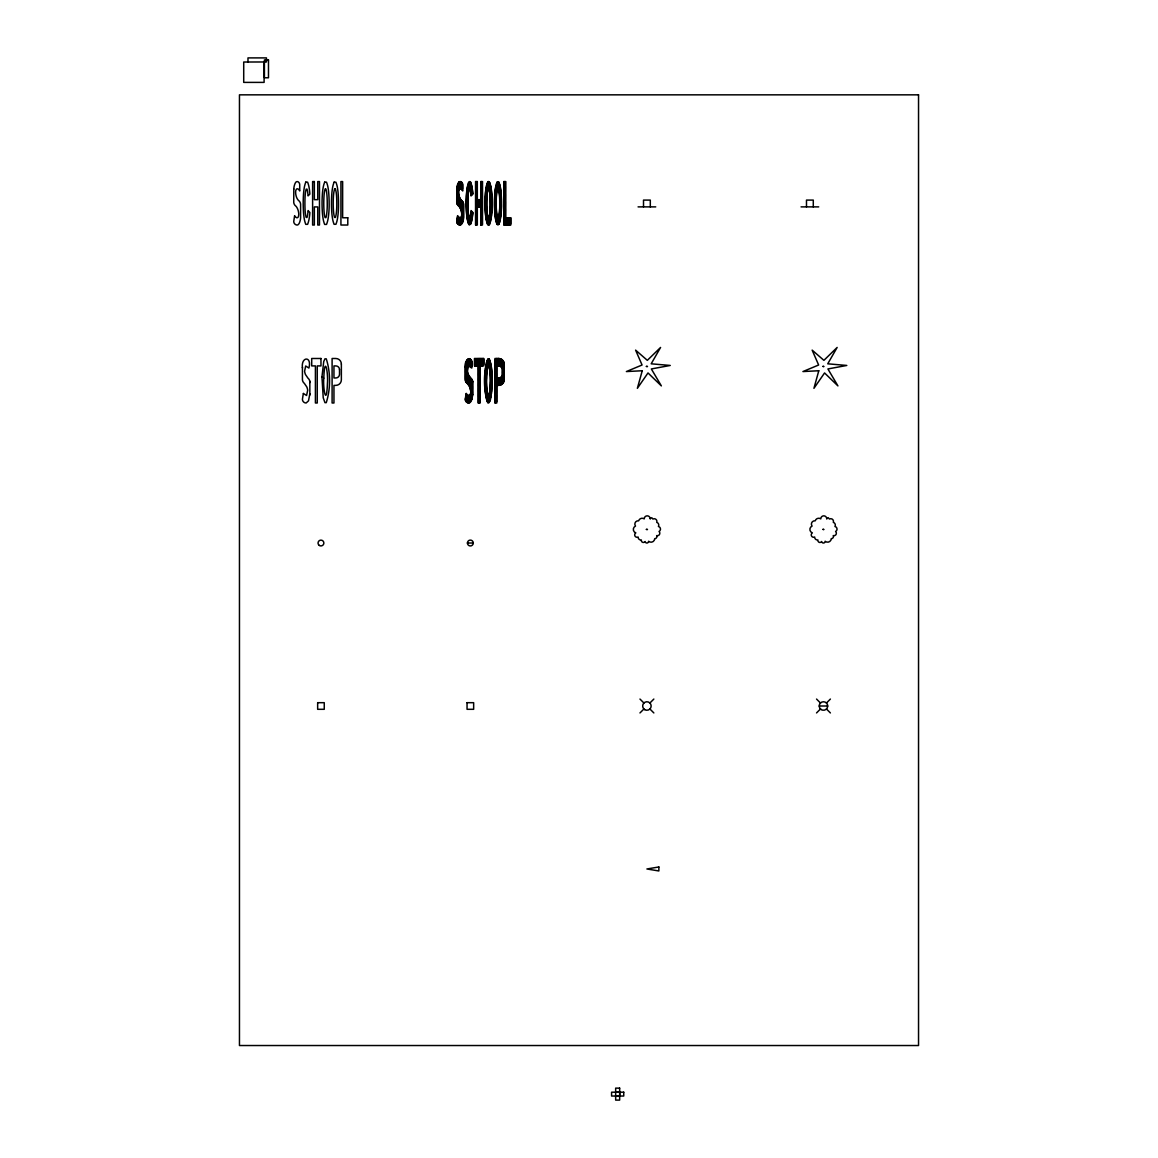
<?xml version="1.0" encoding="UTF-8"?>
<svg xmlns="http://www.w3.org/2000/svg" width="1158" height="1158" viewBox="0 0 1158 1158"><rect width="100%" height="100%" fill="white"/><g stroke="black" fill="none" stroke-linecap="round" stroke-linejoin="round"><path stroke-width="1.5" d="M490.268 383.327C491.166 372.963 487.561 353.552 486.606 378.174C485.694 388.538 489.313 407.949 490.268 383.327L492.136 381.547M302.426 367.766C300.935 356.432 312.197 355.796 308.911 368.056L305.683 366L304.583 371.284A14.909 14.909 0 0 0 305.466 374.526L307.941 378.13A5.124 5.124 0 0 1 309.837 382.574M309.837 393.72L308.52 400.827L306.132 402.998A3.706 3.706 0 0 1 302.426 399.293L303.353 393.43M491.643 391.867C492.063 380.953 493.351 369.127 489.081 358.835L487.793 358.835C483.349 372.601 483.349 388.885 487.793 402.666L489.081 402.666L490.297 400.017L491.643 391.867L489.154 394.357M471.682 361.441L465.255 367.868C463.692 356.534 475.012 355.665 471.755 368.056L468.527 366L467.412 371.284A14.909 14.909 0 0 0 468.295 374.526L470.77 378.13A5.124 5.124 0 0 1 472.681 382.574L469.222 386.019L469.641 386.96A14.909 14.909 0 0 1 470.524 390.203C472.059 393.488 468.44 398.149 466.269 393.517M466.182 393.43L465.255 399.293A3.706 3.706 0 0 0 468.961 402.998L471.813 399.684L472.681 393.72L465.574 400.74M458.539 182.602L458.351 182.935A10.104 10.104 0 0 0 457.844 183.948A16.661 16.661 0 0 0 456.773 189.043L456.73 202.375A5.211 5.211 0 0 0 457.859 205.198L458.148 205.531A7.035 7.035 0 0 1 459.929 207.557A14.186 14.186 0 0 1 461.564 212.377A9.278 9.278 0 0 1 461.449 216.358A1.723 1.723 0 0 1 459.842 217.776A4.198 4.198 0 0 1 457.584 215.678L456.73 221.41A3.604 3.604 0 0 0 459.552 224.97L460.102 225.014A1.592 1.592 0 0 0 461.174 224.58A4.748 4.748 0 0 0 462.447 222.727A15.43 15.43 0 0 0 463.591 216.416L463.591 204.213A5.269 5.269 0 0 0 461.579 200.508L461.217 200.16A10.205 10.205 0 0 1 459.161 196.078A13.607 13.607 0 0 1 458.669 190.94A4.212 4.212 0 0 1 459.726 188.913A1.694 1.694 0 0 1 461.637 189.463L461.854 189.724A5.906 5.906 0 0 1 462.722 190.969L462.693 184.556A3.546 3.546 0 0 0 461.174 181.864A1.867 1.867 0 0 0 458.539 182.588L459.379 181.777M497.245 181.922L497.086 182.153A27.966 27.966 0 0 0 495.494 187.943A68.452 68.452 0 0 0 494.77 194.312A133.546 133.546 0 0 0 494.77 212.203A68.452 68.452 0 0 0 495.494 218.572A27.966 27.966 0 0 0 497.057 224.29L498.895 224.29A27.966 27.966 0 0 0 500.459 218.572A79.062 79.062 0 0 0 501.298 211.219A91.496 91.496 0 0 0 501.486 203.258A133.546 133.546 0 0 0 501.182 194.312A68.452 68.452 0 0 0 500.459 187.943A27.966 27.966 0 0 0 498.895 182.226L497.419 181.777M470.568 393.315L472.681 391.201M457.569 184.744L460.652 181.647M457.135 186.322L461.405 182.052M456.889 187.726L461.97 182.646M456.773 188.986L462.404 183.369M456.773 190.144L462.65 184.267M456.773 191.302L462.693 185.381M456.759 192.46L458.829 190.404M460.406 188.812L462.693 186.525M456.759 193.618L458.626 191.765M461.26 189.116L462.708 187.668M456.759 194.776L458.626 192.908M461.825 189.709L462.708 188.812M468.397 183.123L469.931 181.589L470.582 182.182A28.197 28.197 0 0 1 472.131 187.914A69.075 69.075 0 0 1 472.84 194.095L471.045 195.876A62.242 62.242 0 0 0 470.785 193.053A25.042 25.042 0 0 0 470.003 189.145L469.149 189.145A25.042 25.042 0 0 0 468.368 193.053A62.242 62.242 0 0 0 468.02 197.294A122.864 122.864 0 0 0 468.02 209.265A62.242 62.242 0 0 0 468.368 213.506A25.042 25.042 0 0 0 469.149 217.429L470.003 217.429A25.042 25.042 0 0 0 470.785 213.506A72.042 72.042 0 0 0 471.06 210.553L472.869 212.551A79.772 79.772 0 0 1 472.131 218.601A28.197 28.197 0 0 1 470.582 224.334L468.773 224.406A28.197 28.197 0 0 1 467.195 218.601A69.075 69.075 0 0 1 466.471 212.232A134.806 134.806 0 0 1 466.471 194.298A69.075 69.075 0 0 1 467.195 187.914A28.197 28.197 0 0 1 468.744 182.182L469.887 181.574M456.744 195.934L458.713 193.965M467.875 184.802L470.553 182.124M456.744 197.092L458.872 194.964M467.499 186.337L470.872 182.964M456.744 198.25L459.104 195.89M467.224 187.77L471.161 183.833M456.73 199.408L459.35 196.788M467.007 189.13L471.422 184.715M456.73 200.566L459.668 197.627M466.833 190.462L471.668 185.627M456.73 201.724L460.044 198.409M466.688 191.765L469.091 189.347M469.598 188.841L471.885 186.568M475.591 182.848L476.879 181.56M456.773 202.824L460.464 199.133M466.573 193.039L468.729 190.867M470.105 189.507L472.073 187.524M475.591 184.006L477.313 182.284M457.019 203.721L460.942 199.813M466.471 194.283L468.483 192.271M470.322 190.419L472.232 188.522M475.591 185.15L477.313 183.442M457.396 204.517L461.477 200.421M466.399 195.514L468.31 193.589M470.524 191.374L472.377 189.521M475.591 186.308L477.313 184.6M457.859 205.198L462.085 200.971M466.327 196.73L468.194 194.862M470.684 192.373L472.507 190.549M475.591 187.466L477.313 185.743M480.744 182.313L481.496 181.56M458.438 205.762L462.621 201.593M466.283 197.931L468.093 196.122M470.814 193.386L472.623 191.577M475.591 188.609L477.313 186.901M480.744 183.471L482.452 181.748M459.031 206.341L463.055 202.317M466.24 199.133L468.02 197.338M470.93 194.428L472.725 192.633M475.591 189.767L477.313 188.045M480.744 184.614L482.452 182.906M459.538 206.964L463.374 203.142M466.211 200.305L467.962 198.554M471.016 195.499L472.811 193.69M475.591 190.925L477.313 189.203M480.744 185.772L482.452 184.05M459.987 207.673L463.576 204.097M466.182 201.478L467.933 199.741M475.591 192.069L477.313 190.361M480.744 186.93L482.452 185.208M460.377 208.44L463.591 205.227M466.167 202.65L467.904 200.913M475.591 193.227L477.313 191.504M480.744 188.074L482.452 186.366M460.725 209.251L463.591 206.385M466.167 203.794L467.875 202.085M475.591 194.37L477.313 192.662M480.744 189.232L482.452 187.509M487.547 182.414L488.488 181.56L489.501 182.182A27.995 27.995 0 0 1 491.064 187.929A68.51 68.51 0 0 1 491.803 194.327A133.619 133.619 0 0 1 492.107 203.301A91.554 91.554 0 0 1 491.918 211.292A79.106 79.106 0 0 1 491.064 218.688A27.995 27.995 0 0 1 489.501 224.42L488.719 225.043L489.588 224.174M461.029 210.09L463.591 207.543M466.182 204.937L467.875 203.243M475.591 195.528L477.313 193.82M480.744 190.375L482.452 188.667M486.939 184.18L489.269 181.849M461.289 210.988L463.591 208.686M466.196 206.081L467.875 204.401M475.591 196.686L477.313 194.964M480.744 191.533L482.452 189.825M486.505 185.772L489.66 182.617M461.492 211.943L463.591 209.844M466.225 207.195L467.89 205.531M475.591 197.83L477.313 196.122M480.744 192.691L482.452 190.969M486.186 187.234L489.964 183.471M457.352 217.226L458.09 216.488M461.651 212.927L463.591 211.002M466.269 208.31L467.919 206.66M475.591 198.988L477.313 197.265M480.744 193.835L482.452 192.127M485.955 188.624L490.239 184.339M457.149 218.587L458.655 217.082M461.724 214.013L463.591 212.146M466.312 209.424L467.962 207.774M475.591 200.131L477.313 198.423M480.744 194.993L482.452 193.27M485.767 189.97L490.5 185.237M456.947 219.948L459.335 217.545M461.666 215.229L463.591 213.304M466.37 210.524L468.006 208.889M475.591 201.289L477.313 199.581M480.744 196.151L482.452 194.428M485.607 191.273L490.717 186.163M456.744 221.294L460.363 217.675M461.376 216.662L463.591 214.447M466.428 211.61L468.064 209.974M475.591 202.447L478.37 199.668M480.744 197.294L482.452 195.586M485.477 192.561L487.764 190.274M488.879 189.159L490.92 187.118M456.831 222.35L463.591 215.605M466.5 212.681L468.136 211.06M475.591 203.591L479.513 199.668M480.744 198.452L482.452 196.73M485.361 193.82L487.46 191.736M489.139 190.042L491.093 188.088M457.164 223.176L463.591 216.749M466.587 213.752L468.223 212.117M475.591 204.749L482.452 197.888M485.289 195.051L487.257 193.082A24.796 24.796 0 0 1 488.054 189.188L488.908 189.188A24.796 24.796 0 0 1 489.704 193.125A61.62 61.62 0 0 1 490.066 197.381A121.576 121.576 0 0 1 490.21 203.388A82.898 82.898 0 0 1 490.124 208.729A71.304 71.304 0 0 1 489.704 213.665A24.796 24.796 0 0 1 488.908 217.603L488.054 217.603A24.796 24.796 0 0 1 487.257 213.665A61.62 61.62 0 0 1 486.896 209.395A121.576 121.576 0 0 1 486.896 197.381A61.62 61.62 0 0 1 487.257 193.125M489.356 190.983L491.253 189.087M496.478 183.876L498.548 181.792M457.642 223.856L463.562 217.936M466.688 214.809L468.339 213.159M475.591 205.907L482.452 199.031M485.216 196.281L487.113 194.385M489.544 191.953L491.383 190.1M496 185.483L498.997 182.501M458.25 224.391L463.417 219.238M466.804 215.837L468.469 214.187M475.591 207.05L482.452 200.189M485.159 197.497L487.011 195.644M489.689 192.952L491.513 191.128M495.667 186.974L499.301 183.34M459.002 224.797L463.128 220.671M466.935 216.864L468.628 215.171M470.843 212.956L472.102 211.697M475.591 208.208L482.452 201.347M485.115 198.684L486.925 196.874M489.805 193.994L491.629 192.17M495.421 188.378L499.59 184.209M459.929 225.028L462.592 222.35M467.079 217.878L468.831 216.126M470.684 214.273L472.652 212.305M475.591 209.352L477.313 207.644M478.037 206.92L482.452 202.491M485.072 199.871L486.867 198.09M489.906 195.051L491.716 193.227M495.233 189.724L499.851 185.106M467.239 218.862L469.048 217.053M470.423 215.678L472.811 213.304M475.591 210.51L477.313 208.787M479.18 206.92L482.452 203.649M485.043 201.058L486.809 199.292M489.993 196.107L491.803 194.298M495.059 191.041L500.082 186.018M467.427 219.832L469.54 217.718M470.061 217.197L472.681 214.577M475.591 211.668L477.313 209.945M480.338 206.92L482.452 204.807M485.028 202.216L486.78 200.479M490.051 197.193L491.875 195.384M494.929 192.329L497.303 189.955M498.244 189.015L500.285 186.974M503.904 183.355L505.612 181.647M467.629 220.773L472.522 215.88M475.591 212.811L477.313 211.103M480.744 207.673L482.452 205.95M485.028 203.374L486.751 201.651M490.109 198.293L491.933 196.484M494.813 193.589L496.956 191.446M498.606 189.796L500.459 187.943M503.904 184.513L505.612 182.79M467.875 221.685L472.348 217.212M475.591 213.969L477.313 212.247M480.744 208.816L482.452 207.108M485.028 204.532L486.751 202.809M490.152 199.408L491.976 197.584M494.727 194.833L496.739 192.821M498.837 190.723L500.618 188.942M503.904 185.656L505.612 183.948M468.136 222.582L472.146 218.572M475.591 215.113L477.313 213.405M480.744 209.974L482.452 208.252M485.057 205.661L486.751 203.967M490.181 200.537L492.02 198.684M494.654 196.049L496.579 194.124M499.04 191.678L500.748 189.955M503.904 186.814L505.612 185.092M468.425 223.451L471.871 219.991M475.591 216.271L477.313 214.563M480.744 211.132L482.452 209.41M485.072 206.79L486.751 205.111M490.21 201.666L492.063 199.813M494.596 197.265L496.464 195.398M499.199 192.677L500.878 190.983M503.904 187.972L505.612 186.25M468.773 224.406L471.509 221.511M475.591 217.429L477.313 215.706M480.744 212.276L482.452 210.568M485.115 207.904L486.78 206.24M490.21 202.809L492.092 200.927M494.553 198.467L496.377 196.643M499.315 193.69L500.994 192.025M503.904 189.116L505.612 187.408M469.381 224.927L471.002 223.161M475.591 218.572L477.313 216.864M480.744 213.434L482.452 211.711M485.159 209.019L486.809 207.354M490.225 203.953L492.107 202.071M494.509 199.654L496.304 197.859M499.431 194.747L501.096 193.082M503.904 190.274L505.612 188.551M475.591 219.731L477.313 218.008M480.744 214.577L482.452 212.869M485.202 210.119L486.852 208.469M490.225 205.096L492.107 203.215M494.48 200.841L496.261 199.06M499.518 195.803L501.182 194.153M503.904 191.417L505.612 189.709M475.591 220.888L477.313 219.166M480.744 215.735L482.452 214.013M485.26 211.205L486.896 209.569M490.21 206.269L492.121 204.358M494.466 201.999L496.217 200.262M499.59 196.874L501.24 195.224M503.904 192.575L505.612 190.853M475.591 222.032L477.313 220.324M480.744 216.893L482.452 215.171M488.647 225.043L487.634 224.42A27.995 27.995 0 0 1 486.071 218.688A68.51 68.51 0 0 1 485.332 212.29L486.968 210.655M490.181 207.456L492.121 205.502M494.466 203.157L496.189 201.434M499.648 197.975L501.313 196.324M503.904 193.733L505.612 192.011M475.591 223.19L477.313 221.468M480.744 218.037L482.452 216.329M485.419 213.362L487.055 211.726M490.124 208.657L492.107 206.674M494.466 204.315L496.189 202.592M499.691 199.089L501.356 197.425M503.904 194.877L505.612 193.169M475.591 224.334L477.313 222.626M480.744 219.195L482.452 217.472M485.506 214.418L487.156 212.782M490.051 209.873L492.078 207.847M494.48 205.444L496.189 203.75M499.735 200.204L501.4 198.525M503.904 196.035L505.612 194.312M476.054 225.028L477.313 223.769M480.744 220.338L482.452 218.63M485.622 215.46L487.272 213.81M489.964 211.118L492.049 209.048M494.509 206.573L496.189 204.894M499.749 201.333L501.443 199.654M503.904 197.178L505.612 195.47M480.744 221.496L482.452 219.788M485.752 216.488L487.417 214.823M489.848 212.392L491.976 210.249M494.538 207.702L496.217 206.023M499.764 202.462L501.457 200.768M503.904 198.336L505.612 196.628M480.744 222.654L482.452 220.932M485.882 217.501L487.605 215.793M489.704 213.68L491.904 211.48M494.582 208.816L496.246 207.152M499.778 203.62L501.486 201.912M503.904 199.494L505.612 197.772M480.744 223.798L482.452 222.09M486.042 218.5L487.822 216.72M489.501 215.041L491.803 212.739M494.625 209.916L496.29 208.252M499.778 204.763L501.486 203.055M503.904 200.638L505.612 198.93M480.744 224.956L482.452 223.233M486.215 219.484L488.083 217.617M489.197 216.488L491.687 214.013M494.683 211.002L496.333 209.352A116.451 116.451 0 0 1 496.333 197.294A59.087 59.087 0 0 1 496.71 193.053A23.797 23.797 0 0 1 497.52 189.159L498.432 189.159A23.797 23.797 0 0 1 499.243 193.053A59.087 59.087 0 0 1 499.619 197.294A116.451 116.451 0 0 1 499.778 203.287A79.439 79.439 0 0 1 499.677 208.599A68.351 68.351 0 0 1 499.243 213.506A23.797 23.797 0 0 1 498.432 217.414L497.52 217.414A23.797 23.797 0 0 1 496.71 213.506A59.087 59.087 0 0 1 496.333 209.265M499.764 205.921L501.501 204.199M503.904 201.796L505.612 200.073M486.403 220.44L491.542 215.301M494.756 212.088L496.406 210.438M499.735 207.108L501.501 205.342M503.904 202.954L505.612 201.231M486.635 221.366L491.383 216.618M494.842 213.159L496.493 211.509M499.691 208.31L501.501 206.5M503.904 204.097L505.612 202.389M486.896 222.264L491.18 217.965M494.929 214.216L496.594 212.551M499.619 209.526L501.472 207.687M503.904 205.256L505.612 203.533M487.171 223.132L490.949 219.354M495.045 215.272L496.71 213.593M499.532 210.77L501.428 208.874M503.904 206.399L505.612 204.691M487.475 223.986L490.63 220.816M495.161 216.3L496.869 214.592M499.416 212.044L501.371 210.09M503.904 207.557L505.612 205.834M487.851 224.753L490.196 222.408M495.306 217.313L497.057 215.562M499.272 213.347L501.298 211.321M503.904 208.715L505.612 206.993M495.45 218.312L497.274 216.488M499.069 214.693L501.197 212.565M503.904 209.859L505.612 208.151M495.624 219.296L497.52 217.386M498.765 216.155L501.081 213.839M503.904 211.017L505.612 209.294M495.812 220.252L500.936 215.127M503.904 212.16L505.612 210.452M496.044 221.178L500.777 216.445M503.904 213.318L505.612 211.61M496.29 222.075L500.589 217.791M503.904 214.476L505.612 212.754M496.565 222.958L500.357 219.166M503.904 215.62L505.612 213.912M496.869 223.812L500.053 220.628M503.904 216.778L505.612 215.055M497.245 224.594L499.619 222.206M503.904 217.936L505.612 216.213M498.07 224.913L499.026 223.957M503.904 219.079L505.612 217.371M503.904 220.237L506.35 217.776M503.904 221.381L507.508 217.776M503.904 222.539L508.651 217.776M503.904 223.697L509.81 217.776M503.904 224.84L510.765 217.979M504.874 225.028L510.765 219.137M506.017 225.028L510.765 220.281M507.175 225.028L510.765 221.439M508.333 225.028L510.765 222.597M509.477 225.028L510.765 223.74M466.949 360.022L468.339 358.633M466.023 362.179L469.598 358.604M465.632 363.8L470.394 359.038M465.415 365.248L470.988 359.675M465.299 366.594L471.422 360.471M474.534 358.589L483.798 358.488L483.798 365.914L480.092 365.914L480.092 402.998L478.24 402.998L478.24 365.914L483.798 360.384M465.255 369.098L471.755 362.599M474.534 359.82L475.851 358.488M465.255 370.314L467.369 368.215M469.598 365.986L471.755 363.829M474.534 361.05L477.082 358.488M465.255 371.544L467.282 369.532M470.365 366.449L471.755 365.06M474.534 362.28L478.312 358.488M465.255 372.775L467.354 370.69M470.988 367.057L471.755 366.29M474.534 363.511L479.542 358.488M465.255 374.005L467.499 371.761M474.534 364.741L480.773 358.488M465.255 375.235L467.731 372.775M474.534 358.488L474.534 365.914L482.003 358.488M465.255 376.466L468.006 373.716M475.808 365.914L483.233 358.488M465.255 377.696L468.339 374.627M477.038 365.914L483.798 359.154M469.207 385.976L467.166 383.356A5.124 5.124 0 0 1 465.255 378.912L468.715 375.467M465.313 380.099L469.149 376.263M478.24 367.173L483.798 361.614M465.559 381.083L469.641 377.001M478.24 368.403L480.092 366.55M480.729 365.914L483.798 362.845M465.95 381.923L470.206 377.653M478.24 369.634L480.092 367.781M481.96 365.914L483.798 364.075M486.693 361.18L489.052 358.821M466.457 382.647L470.872 378.232M478.24 370.864L480.092 369.011M486.259 362.845L489.53 359.559M467.065 383.269L471.48 378.854M478.24 372.094L480.092 370.242M485.94 364.394L489.906 360.413M467.716 383.834L471.986 379.578M478.24 373.325L480.092 371.472M485.694 365.87L490.239 361.325M468.295 384.499L472.377 380.417M478.24 374.555L480.092 372.702M485.491 367.289L490.485 362.295M468.787 385.223L472.681 381.344M478.24 375.785L480.092 373.918M485.332 368.678L490.717 363.294M478.24 377.001L480.092 375.149M485.188 370.053L487.576 367.679M488.864 366.377L490.92 364.321M494.929 360.326L496.753 358.488M469.598 386.873L472.681 383.805M478.24 378.232L480.092 376.379M485.086 371.385L487.272 369.199M489.197 367.274L491.093 365.378M494.929 361.542L497.983 358.488M469.931 387.771L472.681 385.035M478.24 379.462L480.092 377.609M484.985 372.717L487.084 370.618M489.429 368.273L491.281 366.435M494.929 362.772L499.17 358.546M470.206 388.726L472.681 386.265M478.24 380.692L480.092 378.84M484.913 374.02L486.953 371.979M489.617 369.315L491.397 367.535M494.929 364.003L500.198 358.734M478.24 381.923L480.092 380.07M484.855 375.308L486.838 373.339M489.762 370.401L491.528 368.635M494.929 365.233L501.081 359.081M465.849 395.544L466.949 394.444M470.582 390.811L472.681 388.712M478.24 383.153L480.092 381.3M484.797 376.596L486.751 374.642M489.877 371.515L491.658 369.735M494.929 366.464L501.848 359.545M465.617 397.006L467.571 395.052M470.655 391.969L472.681 389.942M478.24 384.384L480.092 382.531M484.768 377.855L486.678 375.93M489.979 372.644L491.745 370.878M494.929 367.694L502.514 360.109M465.386 398.468L468.339 395.515M478.24 385.614L480.092 383.761M484.753 379.1L486.649 377.204M490.066 373.788L491.832 372.022M494.929 368.924L496.782 367.072M497.94 365.914L503.093 360.76M465.299 399.785L472.681 392.403M478.24 386.844L480.092 384.992M484.739 380.345L486.606 378.478M490.138 374.946L491.918 373.151M494.929 370.155L496.782 368.302M499.127 365.957L503.571 361.513M478.24 388.075L480.092 386.222M484.739 381.575L486.592 379.723M490.196 376.118L491.976 374.338M494.929 371.385L496.782 369.532M500.082 366.218L503.918 362.382M466.023 401.522L472.681 394.864M478.24 389.305L480.092 387.452M484.753 382.777L486.592 380.953M490.239 377.305L492.034 375.51M494.929 372.615L496.782 370.763M500.864 366.666L504.135 363.395M466.616 402.159L472.522 396.253M478.24 390.536L480.092 388.683M484.782 383.993L486.592 382.169M490.268 378.507L492.078 376.683M494.929 373.846L496.782 371.993M501.501 367.274L504.193 364.567M467.369 402.622L472.305 397.701M478.24 391.766L480.092 389.899M484.811 385.194L486.606 383.385M490.283 379.723L492.107 377.899M494.929 375.076L496.782 373.223M501.964 368.027L504.193 365.798M468.295 402.941L471.914 399.322M478.24 392.982L480.092 391.129M484.869 386.367L486.649 384.572M490.283 380.939L492.121 379.1M494.929 376.307L496.782 374.439M502.283 368.953L504.193 367.028M469.598 402.854L470.988 401.479M478.24 394.212L480.092 392.359M484.913 387.539L486.693 385.759M490.268 382.183L492.136 380.316M494.929 377.522L496.782 375.67M502.34 370.111L504.193 368.258M478.24 395.443L480.092 393.59M484.985 388.712L486.765 386.931M494.929 378.753L496.782 376.9M502.34 371.342L504.193 369.489M478.24 396.673L480.092 394.82M485.072 389.841L486.823 388.089M490.21 384.702L492.121 382.806M494.929 379.983L496.956 377.971M502.34 372.572L504.193 370.719M478.24 397.903L480.092 396.05M485.159 390.984L486.925 389.218M490.167 385.976L492.092 384.051M494.929 381.214L498.172 377.971M502.34 373.802L504.193 371.95M478.24 399.134L480.092 397.281M485.26 392.113L487.026 390.347M490.095 387.279L492.063 385.31M494.929 382.444L499.532 377.841M502.225 375.149L504.193 373.18M478.24 400.364L480.092 398.511M485.376 393.213L487.156 391.447M490.008 388.596L492.005 386.598M494.929 383.674L504.193 374.41M478.24 401.594L480.092 399.742M485.506 394.313L487.315 392.519M489.892 389.942L491.947 387.887M494.929 384.905L504.193 375.626M478.24 402.825L480.092 400.972M485.651 395.399L487.504 393.561M489.718 391.332L491.861 389.204M494.929 386.135L504.193 376.857M479.296 402.998L480.092 402.202M485.824 396.456L487.764 394.531M489.516 392.779L491.759 390.536M494.929 387.365L504.193 378.087M486.013 397.512L488.14 395.37M494.929 388.596L496.782 386.743M498.143 385.382L504.193 379.317M486.23 398.526L491.484 393.257M494.929 389.826L496.782 387.973M499.431 385.31L504.121 380.62M486.461 399.51L491.325 394.661M494.929 391.057L496.782 389.189M501.269 384.702L503.513 382.458M486.736 400.465L491.108 396.108M494.929 392.287L496.782 390.42M487.069 401.363L490.862 397.585M494.929 393.503L496.782 391.65M487.489 402.173L490.485 399.177M494.929 394.733L496.782 392.88M488.083 402.81L489.964 400.929M494.929 395.964L496.782 394.111M494.929 397.194L496.782 395.341M494.929 398.424L496.782 396.572M494.929 399.655L496.782 397.802M494.929 400.885L496.782 399.032M494.929 402.115L496.782 400.263M495.277 402.998L496.782 401.493M639.969 712.937L643.906 709M649.913 702.993L653.85 699.056M816.535 712.937L820.457 709M826.465 702.993L830.402 699.056M470.423 389.681L472.681 387.539M488.415 181.574L487.677 182.124A27.995 27.995 0 0 0 486.071 187.929A68.51 68.51 0 0 0 485.332 194.327A133.619 133.619 0 0 0 485.332 212.29M638.072 206.877L655.732 206.877M801.061 206.877L818.706 206.877M474.534 365.914L478.24 365.914M467.412 543.015L473.289 543.015A2.938 2.938 0 0 0 468.889 540.482A2.938 2.938 0 0 0 468.889 545.563A2.938 2.938 0 0 0 473.289 543.015M819.227 706.004L827.709 706.004M615.665 1091.951L619.66 1091.951M615.665 1096.279L619.66 1096.279M816.535 699.056L820.457 702.993M826.465 709L830.402 712.937M639.969 699.056L643.906 702.993M649.913 709L653.85 712.937M303.439 393.517L306.581 395.486L307.695 390.203A14.909 14.909 0 0 0 306.812 386.96L304.337 383.356A5.124 5.124 0 0 1 302.426 378.912L302.426 367.303M813.278 206.877L813.278 200.088L806.489 200.088L806.489 206.877M650.304 206.877L650.304 200.088L643.515 200.088L643.515 206.877M619.733 1092.197L619.733 1096.033M472.681 381.214L472.681 395.11M465.255 367.303L465.255 378.898M309.837 381.214L309.837 395.11M264.096 62.025L264.096 82.392L243.716 82.392L243.716 62.025L266.456 61.967L266.456 57.9L247.986 57.9L247.986 61.967M317.654 702.689L317.654 709.304L324.254 709.304L324.254 702.689L317.654 702.689M339.511 369.619L339.511 374.251A3.706 3.706 0 0 1 335.806 377.971L333.953 377.971L333.953 365.914L335.806 365.914A3.706 3.706 0 0 1 339.511 369.619M341.364 364.061L341.364 379.824A5.558 5.558 0 0 1 335.806 385.382L333.953 385.382L333.953 402.998L332.1 402.998L332.1 358.488L335.806 358.488A5.558 5.558 0 0 1 341.364 364.061M347.791 217.776L347.791 225.028L340.93 225.028L340.93 181.56L342.638 181.56L342.638 217.776L347.791 217.776M467.05 702.689L467.05 709.304L473.651 709.304L473.651 702.689L467.05 702.689M475.591 181.56L475.591 225.028L477.313 225.028L477.313 206.92L480.744 206.92L480.744 225.028L482.452 225.028L482.452 181.56L480.744 181.56L480.744 199.668L477.313 199.668L477.313 181.56L475.591 181.56M503.904 181.56L503.904 225.028L510.765 225.028L510.765 217.776L505.612 217.776L505.612 181.56L503.904 181.56M293.799 189.043L293.741 202.375A5.211 5.211 0 0 0 295.174 205.531A7.035 7.035 0 0 1 296.94 207.557A14.186 14.186 0 0 1 298.59 212.377A9.278 9.278 0 0 1 298.474 216.358A1.723 1.723 0 0 1 296.868 217.776A4.198 4.198 0 0 1 294.61 215.678L293.741 221.41A3.604 3.604 0 0 0 296.578 224.97L297.128 225.014A1.592 1.592 0 0 0 298.199 224.58A4.748 4.748 0 0 0 299.473 222.727A15.43 15.43 0 0 0 300.602 216.416L300.602 204.213A5.269 5.269 0 0 0 298.605 200.508L298.243 200.16A10.205 10.205 0 0 1 296.173 196.078A13.607 13.607 0 0 1 295.695 190.94A4.212 4.212 0 0 1 296.752 188.913A1.694 1.694 0 0 1 298.648 189.463L298.865 189.724A5.906 5.906 0 0 1 299.748 190.969L299.705 184.556A3.546 3.546 0 0 0 298.185 181.864A1.867 1.867 0 0 0 295.565 182.588L295.377 182.935A10.104 10.104 0 0 0 294.87 183.948A16.661 16.661 0 0 0 293.799 189.043M323.777 378.174C322.865 388.538 326.484 407.949 327.439 383.327C328.336 372.963 324.732 353.552 323.777 378.174M321.953 376.886L323.227 397.787L324.964 402.666L326.252 402.666C330.681 388.885 330.681 372.601 326.252 358.835L324.964 358.835L323.748 361.47L321.953 376.886M646.396 366.42L647.423 366.493L646.396 366.42M646.396 529.409L647.423 529.481L646.396 529.409M822.962 366.42L823.975 366.536L822.962 366.391M822.962 529.409L823.975 529.51L822.962 529.365M650.217 518.683L650.203 518.784A2.982 2.982 0 0 0 647.163 515.846A2.982 2.982 0 0 0 644.239 518.885A3.691 3.691 0 0 0 638.637 520.825A3.3 3.3 0 0 0 635.496 526.079A3.648 3.648 0 0 0 635.829 532.883A2.359 2.359 0 0 0 634.989 536.038A2.359 2.359 0 0 0 638.101 537.008A2.852 2.852 0 0 0 641.344 539.975A2.07 2.07 0 0 0 645.136 541.495A1.723 1.723 0 0 0 646.975 543.015A1.723 1.723 0 0 0 648.567 541.249A3.691 3.691 0 0 0 654.733 538.673A2.113 2.113 0 0 0 656.658 535.604A2.446 2.446 0 0 0 659.061 531.479A2.692 2.692 0 0 0 658.41 526.47A2.837 2.837 0 0 0 656.774 522.374A2.736 2.736 0 0 0 652.895 519.03L651.751 517.713L650.217 518.683M826.783 518.683L826.754 518.784A2.982 2.982 0 0 0 823.729 515.846A2.982 2.982 0 0 0 820.805 518.885A3.691 3.691 0 0 0 815.203 520.825A3.3 3.3 0 0 0 812.062 526.079A3.648 3.648 0 0 0 812.38 532.883A2.359 2.359 0 0 0 811.541 536.038A2.359 2.359 0 0 0 814.667 537.008A2.852 2.852 0 0 0 817.895 539.975A2.07 2.07 0 0 0 821.688 541.495A1.723 1.723 0 0 0 823.526 543.015A1.723 1.723 0 0 0 825.133 541.249A3.691 3.691 0 0 0 831.285 538.673A2.113 2.113 0 0 0 833.21 535.604A2.446 2.446 0 0 0 835.613 531.479A2.692 2.692 0 0 0 834.961 526.47A2.837 2.837 0 0 0 833.34 522.374A2.736 2.736 0 0 0 829.446 519.03L828.216 517.698L826.783 518.683M642.241 370.748L637.363 388.335L648.002 372.948L661.363 385.904L651.332 368.953L670.25 365.45L651.172 363.815L660.581 347.443L647.336 360.341L635.597 350.121L642.068 365.002L626.377 371.559L642.241 370.748M818.793 370.748L813.929 388.335L824.568 372.948L837.929 385.904L827.898 368.953L846.802 365.45L827.738 363.815L837.147 347.443L823.903 360.341L812.149 350.121L818.634 365.002L802.928 371.559L818.793 370.748M305.799 182.11L305.77 182.182A28.197 28.197 0 0 0 304.221 187.914A69.075 69.075 0 0 0 303.497 194.298A134.806 134.806 0 0 0 303.497 212.232A69.075 69.075 0 0 0 304.221 218.601A28.197 28.197 0 0 0 305.77 224.334L307.608 224.334A28.197 28.197 0 0 0 309.157 218.601A79.772 79.772 0 0 0 309.895 212.551L308.086 210.553A72.042 72.042 0 0 1 307.796 213.506A25.042 25.042 0 0 1 307.015 217.429L306.175 217.429A25.042 25.042 0 0 1 305.394 213.506A62.242 62.242 0 0 1 305.046 209.265A122.864 122.864 0 0 1 305.046 197.294A62.242 62.242 0 0 1 305.394 193.053A25.042 25.042 0 0 1 306.175 189.145L307.015 189.145A25.042 25.042 0 0 1 307.796 193.053A62.242 62.242 0 0 1 308.071 195.876L309.866 194.095A69.075 69.075 0 0 0 309.157 187.914A28.197 28.197 0 0 0 307.608 182.182L305.799 182.11M334.112 182.153L334.083 182.226A27.966 27.966 0 0 0 332.52 187.943A68.452 68.452 0 0 0 331.781 194.312A133.546 133.546 0 0 0 331.781 212.203A68.452 68.452 0 0 0 332.52 218.572A27.966 27.966 0 0 0 334.083 224.29L335.921 224.29A27.966 27.966 0 0 0 337.485 218.572A79.062 79.062 0 0 0 338.324 211.219A91.496 91.496 0 0 0 338.512 203.258A133.546 133.546 0 0 0 338.208 194.312A68.452 68.452 0 0 0 337.485 187.943A27.966 27.966 0 0 0 335.921 182.226L334.112 182.153M324.689 182.124L324.66 182.182A27.995 27.995 0 0 0 323.096 187.929A68.51 68.51 0 0 0 322.358 194.327A133.619 133.619 0 0 0 322.358 212.29A68.51 68.51 0 0 0 323.096 218.688A27.995 27.995 0 0 0 324.66 224.42L326.513 224.42A27.995 27.995 0 0 0 328.09 218.688A79.106 79.106 0 0 0 328.944 211.292A91.554 91.554 0 0 0 329.133 203.301A133.619 133.619 0 0 0 328.829 194.327A68.51 68.51 0 0 0 328.09 187.929A27.995 27.995 0 0 0 326.513 182.182L324.689 182.124M325.499 188.87L325.08 189.188A24.796 24.796 0 0 0 324.283 193.125A61.62 61.62 0 0 0 323.922 197.381A121.576 121.576 0 0 0 323.922 209.395A61.62 61.62 0 0 0 324.283 213.665A24.796 24.796 0 0 0 325.08 217.603L325.934 217.603A24.796 24.796 0 0 0 326.73 213.665A71.304 71.304 0 0 0 327.149 208.729A82.898 82.898 0 0 0 327.236 203.388A121.576 121.576 0 0 0 327.092 197.381A61.62 61.62 0 0 0 326.73 193.125A24.796 24.796 0 0 0 325.934 189.188L325.499 188.87M334.995 188.826L334.546 189.159A23.797 23.797 0 0 0 333.736 193.053A59.087 59.087 0 0 0 333.359 197.294A116.451 116.451 0 0 0 333.359 209.265A59.087 59.087 0 0 0 333.736 213.506A23.797 23.797 0 0 0 334.546 217.414L335.444 217.414A23.797 23.797 0 0 0 336.269 213.506A68.351 68.351 0 0 0 336.703 208.599A79.439 79.439 0 0 0 336.79 203.287A116.451 116.451 0 0 0 336.645 197.294A59.087 59.087 0 0 0 336.269 193.053A23.797 23.797 0 0 0 335.444 189.159L334.995 188.826M658.859 866.98L646.902 868.978L658.859 870.961L658.859 866.98M268.482 59.941L264.415 59.941L264.415 77.774L268.482 77.774L268.482 59.941M918.54 94.84L239.46 94.84L239.46 1045.529L918.54 1045.529L918.54 94.84M314.339 181.56L312.617 181.56L312.617 225.028L314.339 225.028L314.339 206.92L317.77 206.92L317.77 225.028L319.478 225.028L319.478 181.56L317.77 181.56L317.77 199.668L314.339 199.668L314.339 181.56M320.969 358.488L311.705 358.488L311.705 365.914L315.41 365.914L315.41 402.998L317.263 402.998L317.263 365.914L320.969 365.914L320.969 358.488M498.635 358.488L494.929 358.488L494.929 402.998L496.782 402.998L496.782 385.382L498.635 385.382A5.558 5.558 0 0 0 504.193 379.824L504.193 364.061A5.558 5.558 0 0 0 498.635 358.488M498.635 365.914L496.782 365.914L496.782 377.971L498.635 377.971A3.706 3.706 0 0 0 502.34 374.251L502.34 369.619A3.706 3.706 0 0 0 498.635 365.914M619.66 1088.129L615.665 1088.129L615.665 1100.1L619.66 1100.1L619.66 1088.129M623.742 1092.197L611.583 1092.197L611.583 1096.033L623.742 1096.033L623.742 1092.197M821.08 709.521A4.241 4.241 0 0 0 827.695 706.308A4.241 4.241 0 0 0 821.615 702.182A4.241 4.241 0 0 0 821.08 709.521M644.789 709.68A4.241 4.241 0 0 0 651.158 706.004A4.241 4.241 0 0 0 644.789 702.327A4.241 4.241 0 0 0 644.789 709.68M319.318 545.432A2.909 2.909 0 0 0 323.849 543.232A2.909 2.909 0 0 0 319.68 540.41A2.909 2.909 0 0 0 319.318 545.432"/></g></svg>
